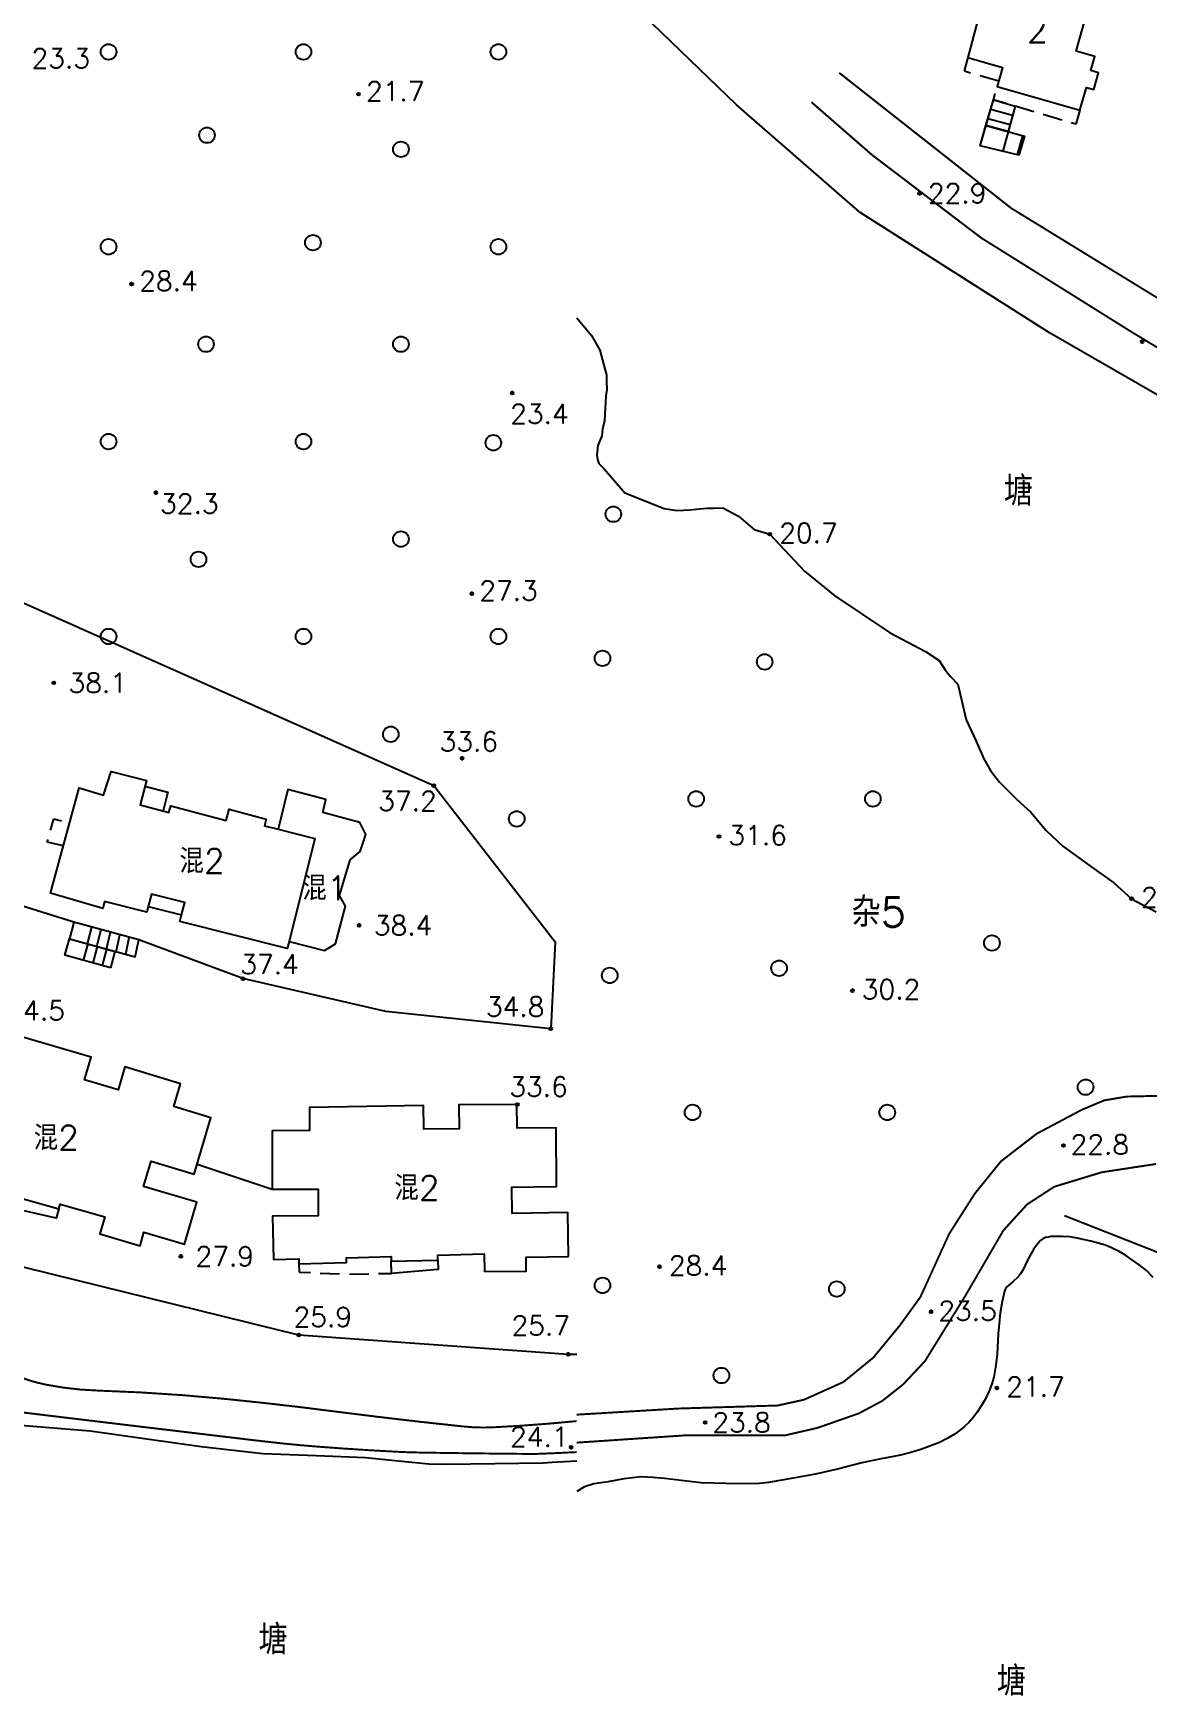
# Model space of a CAD drawing. Extents: x 115374 to 116875, y 149866 to 152432.
# Drawn here: x 115944.2 to 116058.6, y 152022.5 to 152193.1 of the extents above; entities that cross this region are included whole.
import ezdxf
from ezdxf.enums import TextEntityAlignment as Align

# ---------------------------------------------------------------- set-up
doc = ezdxf.new("R2010")
doc.units = 0
doc.header["$MEASUREMENT"] = 0
doc.header["$PDMODE"] = 32
doc.header["$PDSIZE"] = 0.3
doc.linetypes.add('X2', pattern=[10, 8, -2])
doc.linetypes.add('X5', pattern=[3, 2, -1])
doc.layers.get('0').update_dxf_attribs({"linetype": 'CONTINUOUS'})
for name, color, linetype in [('BOUND', 7, 'CONTINUOUS'), ('DLSS', 5, 'CONTINUOUS'), ('DMTZ', 5, 'CONTINUOUS'), ('GCD', 1, 'CONTINUOUS'), ('JMD', 6, 'CONTINUOUS'), ('SXSS', 5, 'CONTINUOUS'), ('YZH', 2, 'CONTINUOUS'), ('ZBTZ', 5, 'CONTINUOUS')]:
    doc.layers.add(name, color=color, linetype=linetype)
doc.styles.add('HZ', font='rs.shx', dxfattribs={"bigfont": 'hztxt.shx'})
doc.linetypes.add('X33', pattern='A,2,[150,symbolx.shx,S=1,R=0,X=0,Y=1],1e-11', length=2)
doc.linetypes.add('X35', pattern='A,2,[4,symbolt.shx,S=1,R=0,X=0,Y=0],2,[28,symbolt.shx,S=1,R=0,X=0,Y=0],1e-11', length=4)
doc.linetypes.add('X36', pattern='A,2,[4,symbolt.shx,S=1,R=180,X=0,Y=0],2,[28,symbolt.shx,S=1,R=180,X=0,Y=0],1e-11', length=4)
doc.linetypes.add('X39', pattern='A,2,[150,symbolx.shx,S=1,R=0,X=0,Y=1],2,[151,symbolx.shx,S=1,R=0,X=0,Y=3],1e-11', length=4)

# ---------------------------------------------------------------- blocks, each defined once
blk = doc.blocks.new('GC122')
blk.add_circle((0, 0), 0.8)

msp = doc.modelspace()

# ---------------------------------------------------------------- linework, layer by layer
at = {"layer": 'BOUND', "linetype": 'Continuous', "flags": 128}
for points in [[(116041.99, 152183.67), (116042.75, 152186.32), (116044.98, 152185.65), (116044.26, 152183.05)], [(116045.38, 152180.64), (116041.4, 152181.59), (116041.99, 152183.67), (116045.94, 152182.59)]]:
    msp.add_lwpolyline(points, close=True, dxfattribs=at)
at = {"layer": 'BOUND', "linetype": 'Continuous', "elevation": 36.9, "flags": 128}
for points in [[(115947.95, 152100.2), (115954.71, 152098.34), (115955.06, 152100.08), (115948.42, 152101.91)], [(115952.16, 152097.22), (115947.49, 152098.51), (115947.95, 152100.2), (115952.63, 152098.91)]]:
    msp.add_lwpolyline(points, close=True, dxfattribs=at)
at = {"layer": 'DLSS', "linetype": 'X2', "const_width": 0.2, "flags": 128}
for points in [[(116026.94, 152189.08), (116044.58, 152175.19), (116070.28, 152159.41), (116088.26, 152148.34), (116095.34, 152143.56), (116099.85, 152141.27), (116101.94, 152140.93), (116102.87, 152140.87), (116103.48, 152140.9), (116104.53, 152141.89), (116104.92, 152142.67), (116105.13, 152143.84), (116105.2, 152145.66), (116105.15, 152148.08), (116104.52, 152150.72), (116103.32, 152155.14)], [(116097.68, 152135.65), (116098.46, 152133.47), (116098.78, 152131.1), (116098.65, 152128.47), (116090.4, 152109.07), (116086.56, 152100.44), (116083.84, 152094.45), (116082.26, 152090.86), (116080.54, 152088.06), (116078.6, 152085.8), (116076.35, 152084.45), (116074.49, 152083.7), (116073.26, 152083.45), (116071.38, 152083.59), (116068.67, 152083.82), (116065.54, 152084.13), (116062.45, 152084.14), (116058.77, 152084.06), (116056.44, 152084.01), (116054.13, 152083.62), (116051.84, 152082.66), (116047.19, 152080.19), (116043.53, 152077.36), (116040.86, 152074.06), (116038.23, 152069.94), (116035.26, 152063.42), (116033.14, 152060.5), (116030.44, 152057.22), (116027.38, 152054.72), (116023.34, 152052.9), (116020.63, 152052.3), (116010.46, 152051.99), (116000, 152051.36)]]:
    msp.add_lwpolyline(points, dxfattribs=at)
at = {"layer": 'DLSS', "linetype": 'Continuous', "const_width": 0.2, "flags": 128}
for points in [[(116024.09, 152186.07), (116030.31, 152180.65), (116041.52, 152172.13), (116056.86, 152162.53), (116067.53, 152156.08), (116080.9, 152147.6), (116091.3, 152141.04), (116095.75, 152137.88), (116097.68, 152135.65)], [(116000, 152048.49), (116011.34, 152049.25), (116021.39, 152049.24), (116024.69, 152050), (116028.95, 152051.49), (116031.38, 152052.79), (116033.5, 152054.47), (116035.74, 152056.86), (116039.86, 152063.53), (116043.78, 152070.27), (116046.21, 152072.94), (116049.01, 152074.76), (116053.88, 152076.24), (116059.45, 152077.09)]]:
    msp.add_lwpolyline(points, dxfattribs=at)
at = {"layer": 'DLSS', "linetype": 'X2', "const_width": 0.2, "flags": 128}
msp.add_lwpolyline([(116000, 152050.7, -0.013108), (115991.36, 152050.06, -0.037864), (115988.36, 152050.15, -0.006281), (115975.12, 152051.7, 0.007489), (115964.01, 152052.97, 0.017051), (115950.92, 152053.83, -0.041521), (115945.56, 152054.44, -0.036739), (115943.13, 152055.12, -0.007412), (115931.44, 152059.51, -0.006497), (115913.99, 152066.61, -0.011361), (115904.16, 152071.03, -0.033796), (115891.7, 152078.04, 0.030583), (115877.99, 152085.88, 0.006849), (115859.92, 152094.48, 0.013371), (115850.49, 152098.51, 0.000252), (115842.59, 152101.63, 0.00025), (115834.65, 152104.76, 0.000464), (115825.17, 152108.48, 0.000634), (115818.24, 152111.19, 0.023822), (115810.27, 152113.86, 0.013865), (115796.28, 152117.39, 0.015585), (115786.09, 152119.34, -0.019853), (115778.1, 152120.94, -0.00702), (115768.09, 152123.51, 0.006106), (115756.58, 152126.48, 0.002988), (115740.33, 152130.37, 0.00559), (115731.6, 152132.29, 0.00796), (115726.79, 152133.22, 0.003747), (115716.52, 152134.95, 0.01016), (115706.32, 152136.38, 0.010209), (115696.12, 152137.39, 0.028976), (115686.39, 152137.59, -0.019804), (115672.17, 152137.61, -0.031144), (115658.61, 152139.02, 0.049204), (115649.99, 152139.61, 0.014307), (115646.62, 152139.41, 0.011553), (115642.45, 152138.94, 0.016645), (115637.73, 152138.14, 0.019175), (115633.69, 152137.16, 0.035145), (115630.41, 152135.97, 0.023326), (115625.71, 152133.62, 0.029711), (115620.59, 152130.33, 0.044176), (115617.5, 152127.63, 0.015386), (115615.01, 152124.87, 0.014931), (115612.63, 152121.87, 0.009894), (115606.55, 152113.42, 0.017149), (115603.31, 152108.35, 0.000847), (115600.09, 152102.89, 0.000545), (115595.11, 152094.39, 0.001215), (115591.7, 152088.54, -0.000903), (115587.12, 152080.65, -0.023097), (115582.1, 152072.88, -0.025707), (115576.92, 152066.37, -0.042509), (115574.58, 152064.13, -0.123594), (115573.55, 152063.66, -0.046497), (115573.12, 152063.62, -0.028616), (115572.43, 152063.66, -0.076023), (115571.6, 152063.89, -0.065194), (115570.74, 152064.41)], format="xyb", dxfattribs=at)
at = {"layer": 'DLSS', "linetype": 'Continuous', "const_width": 0.2, "flags": 128}
msp.add_lwpolyline([(115939.79, 152052, 0.000845), (115958.77, 152049.71, 0.000081), (115966.79, 152048.75, 0.000434), (115968.28, 152048.58, 0.009823), (115973.41, 152048.08, 0.006314), (115981.42, 152047.56, 0.008935), (115984.02, 152047.47, 0.002075), (115995.23, 152047.33, 0.011766), (115996.34, 152047.35, 0.003553), (116000, 152047.52)], format="xyb", dxfattribs=at)
at = {"layer": 'DMTZ', "linetype": 'X39', "flags": 128}
msp.add_lwpolyline([(115824.65, 152192.52), (115847.28, 152171.69), (115870.73, 152162.93), (115942.7, 152134.92), (115985.34, 152115.92), (115997.81, 152099.88), (115997.35, 152090.97)], dxfattribs=at)
at = {"layer": 'DMTZ', "linetype": 'X35', "flags": 128}
for points, elevation in [([(115948.42, 152101.91), (115940.7, 152104.3), (115938.71, 152103.69), (115933.73, 152105.15)], 36.9), ([(116000, 152057.55), (115999.12, 152057.54), (115971.5, 152059.53), (115925.57, 152070.86), (115882.29, 152087.97), (115841.53, 152103.49)], 26.21)]:
    msp.add_lwpolyline(points, dxfattribs=dict(at, elevation=elevation))
msp.add_lwpolyline([(115997.35, 152090.97), (115980.42, 152092.75), (115965.76, 152096.11), (115955.06, 152100.08)], dxfattribs=at)
at = {"layer": 'DMTZ', "linetype": 'X36', "elevation": 28.19, "flags": 128}
msp.add_lwpolyline([(115961.05, 152077.06), (115968.77, 152074.5)], dxfattribs=at)
at = {"layer": 'DMTZ', "linetype": 'X33', "flags": 128}
msp.add_lwpolyline([(116104.4, 152028.68), (116075.63, 152055.5), (116062.92, 152066.69), (116050.06, 152071.78)], dxfattribs=at)
at = {"layer": 'GCD', "linetype": 'Continuous'}
for p in [(115977.61, 152186.89, 21.72), (116035.19, 152176.71, 22.95), (115954.34, 152167.4, 28.37), (116058.02, 152161.49, 21.7), (115993.37, 152156.21, 23.43), (115956.81, 152145.98, 32.32), (116019.82, 152141.73, 20.7), (115989.23, 152135.62, 27.34), (115946.36, 152126.47, 38.07), (115988.26, 152118.73, 33.55), (115985.34, 152115.92, 37.15), (116014.6, 152110.7, 31.6), (116056.94, 152104.32, 20.7), (115977.69, 152101.58, 38.43), (115965.76, 152096.11, 37.37), (116028.29, 152094.88, 30.2), (115997.35, 152090.97, 34.77), (115993.91, 152083.19, 33.64), (116049.95, 152078.99, 22.8), (115959.39, 152067.61, 27.92), (116008.49, 152066.54, 28.4), (116036.38, 152061.92, 23.5), (115971.5, 152059.53, 25.93), (115999.12, 152057.54, 25.71), (116043.11, 152054.11, 21.7), (116013.18, 152050.56, 23.8), (115999.44, 152048.02, 24.12)]:
    msp.add_point(p, dxfattribs=at)
at = {"layer": 'JMD', "linetype": 'Continuous'}
msp.add_line((115956.05, 152103.51), (115959.46, 152102.66), dxfattribs=at)
at = {"layer": 'JMD', "linetype": 'Continuous', "flags": 128}
for points in [[(116053.18, 152198.16), (116048.89, 152199.37), (116049.2, 152200.55), (116046.4, 152201.36), (116045.18, 152196.8), (116041.18, 152197.92), (116040.46, 152195.24), (116041.31, 152195.02), (116040.15, 152190.66), (116043.7, 152189.62), (116043.14, 152187.67), (116051.62, 152185.25), (116052.3, 152187.59), (116053.07, 152187.37), (116053.55, 152189.08), (116052.76, 152189.31), (116053.17, 152190.77), (116051.25, 152191.31)], [(115973.15, 152110.5), (115970.49, 152099.92), (115970.31, 152099.22), (115959.3, 152101.99), (115959.46, 152102.66), (115959.78, 152103.92), (115956.36, 152104.78), (115956.05, 152103.51), (115955.9, 152102.93), (115951.54, 152104.03), (115951.37, 152103.32), (115946.02, 152104.89), (115948.96, 152115.68), (115951.46, 152114.93), (115952.23, 152117.38), (115955.85, 152116.45), (115955.21, 152113.94), (115958.17, 152113.18), (115958.35, 152113.86), (115964.04, 152112.36), (115964.34, 152113.52), (115968.14, 152112.48), (115967.96, 152111.81), (115969.36, 152111.46)], [(115970.49, 152099.92), (115974.11, 152099.01), (115975.24, 152099.67), (115976.29, 152103.54), (115975.65, 152104.66), (115976.77, 152108.31), (115977.78, 152109.15), (115978.36, 152110.89), (115977.76, 152112.15), (115973.95, 152113.15), (115974.27, 152114.49), (115970.38, 152115.51), (115969.36, 152111.46), (115973.15, 152110.5), (115970.49, 152099.92)], [(115999.15, 152067.61), (115999.08, 152072.11), (115993.38, 152072.02), (115993.34, 152074.72), (115997.94, 152074.77), (115997.88, 152080.81), (115993.9, 152080.77), (115993.87, 152083.19), (115987.9, 152083.16), (115987.93, 152080.7), (115984.33, 152080.66), (115984.3, 152083.08), (115972.58, 152082.89), (115972.6, 152080.53), (115968.75, 152080.49), (115968.77, 152074.5), (115973.47, 152074.51), (115973.47, 152071.76), (115968.78, 152071.75), (115968.9, 152067.27), (115971.5, 152067.34), (115971.51, 152066.84), (115976.39, 152066.97), (115976.37, 152067.47), (115980.96, 152067.6), (115980.98, 152067.1), (115985.77, 152067.23), (115985.76, 152067.73), (115990.5, 152067.86), (115990.55, 152066.04), (115994.83, 152066.1), (115994.81, 152067.54)]]:
    msp.add_lwpolyline(points, close=True, dxfattribs=at)
for points in [[(115955.7, 152115.87), (115958.06, 152115.24), (115957.57, 152113.34)], [(115942.26, 152073.77), (115946.88, 152072.47), (115947.02, 152072.95), (115951.59, 152071.67), (115951.09, 152069.91), (115955.2, 152068.7), (115955.6, 152070.08), (115959.76, 152068.85), (115961.03, 152073.17), (115955.57, 152074.78), (115956.33, 152077.37), (115960.74, 152076.05), (115962.48, 152081.84), (115958.66, 152082.98), (115959.36, 152085.3), (115953.65, 152087.05), (115952.95, 152084.69), (115949.5, 152085.72), (115950.19, 152088.04), (115938.94, 152091.34)], [(115946.88, 152072.47), (115946.61, 152071.52), (115941.93, 152072.58), (115942.26, 152073.77)], [(115985.77, 152067.23), (115985.8, 152066.25), (115981.01, 152065.86), (115980.98, 152067.1)]]:
    msp.add_lwpolyline(points, dxfattribs=at)
at = {"layer": 'SXSS', "linetype": 'Continuous', "flags": 128}
for points in [[(116062.04, 152154.6), (116048.51, 152162.39), (116029.1, 152174.75), (116016.41, 152185.78), (116007.79, 152194.1)], [(116000, 152163.92), (116001.51, 152162.13), (116002.38, 152160.6), (116002.94, 152158.57), (116003.06, 152158.07), (116003.05, 152157.35), (116003.09, 152156.59), (116003, 152155.92), (116002.84, 152153.35), (116002.66, 152152.51), (116002.57, 152151.83), (116002.18, 152150.83), (116002.08, 152149.86), (116002.12, 152149.39), (116002.28, 152148.97), (116002.82, 152148.42), (116004.95, 152145.99), (116008.97, 152144.38), (116010.28, 152144.15), (116011.63, 152144.22), (116012.6, 152144.34), (116013.36, 152144.41), (116014.03, 152144.41), (116015, 152144.44), (116016.59, 152143.58), (116017.55, 152142.76), (116018.22, 152142.21), (116019.82, 152141.73), (116023.36, 152137.93), (116026.49, 152135.41), (116032.09, 152131.63), (116035.78, 152129.69), (116037.2, 152128.75), (116037.82, 152127.81), (116038.36, 152127.13), (116039.11, 152126.32), (116039.96, 152122.69), (116040.94, 152120.57), (116041.76, 152118.66), (116042.47, 152117.47), (116043.38, 152116.28), (116045.17, 152114.49), (116046.59, 152113.21), (116048.17, 152111.33), (116049.88, 152109.71), (116052.6, 152107.74), (116055.1, 152105.94), (116056.94, 152104.32), (116059.45, 152102.98)], [(116059.14, 152065.43), (116058.45, 152066.15), (116057.7, 152066.75), (116056.94, 152067.3), (116056.3, 152067.73), (116055.66, 152068.1), (116054.89, 152068.49), (116054.26, 152068.76), (116052.74, 152069.18), (116051.36, 152069.49), (116050.61, 152069.6), (116049.87, 152069.66), (116049.26, 152069.65), (116048.66, 152069.64), (116048.36, 152069.59), (116048.1, 152069.53), (116047.83, 152069.4), (116047.6, 152069.24), (116047.21, 152068.78), (116046.91, 152068.37), (116046.26, 152067.21), (116045.79, 152066.2), (116045.55, 152065.8), (116045.34, 152065.54), (116044.75, 152065), (116044.15, 152064.49), (116044.01, 152064.28), (116043.89, 152064.03), (116043.67, 152062.99), (116043.45, 152061.82), (116043.26, 152059.65), (116043.16, 152057.58), (116043.01, 152056.43), (116042.81, 152055.2), (116042.61, 152054.53), (116042.37, 152053.87), (116041.93, 152053), (116041.52, 152052.29), (116041.08, 152051.63), (116040.7, 152051.09), (116040.26, 152050.6), (116039.79, 152050.14), (116039.27, 152049.72), (116038.84, 152049.39), (116038.02, 152048.92), (116037.22, 152048.52), (116036.24, 152048.13), (116035.31, 152047.8), (116034.27, 152047.49), (116033.22, 152047.19), (116031.23, 152046.82), (116029.26, 152046.43), (116026.75, 152045.76), (116024.52, 152045.24), (116022.22, 152044.85), (116019.68, 152044.4), (116018.74, 152044.3), (116017.79, 152044.26), (116015.29, 152044.29), (116012.76, 152044.35), (116010.73, 152044.61), (116009.03, 152044.81), (116007.8, 152044.91), (116006.65, 152044.97), (116004.85, 152044.79), (116003.23, 152044.46), (116001.76, 152044.25), (116000.79, 152043.95), (116000, 152043.47)], [(115942.54, 152050.3), (115950.07, 152049.69), (115961.48, 152048.1), (115967.79, 152047.37), (115973.32, 152047.16), (115978.35, 152046.96), (115982.06, 152046.58), (115984.83, 152046.33), (115986.65, 152046.29), (115996.55, 152046.43), (115997.48, 152046.47), (116000, 152046.62)]]:
    msp.add_lwpolyline(points, dxfattribs=at)
at = {"layer": 'YZH', "linetype": 'Continuous'}
for p, q in [((116042.48, 152185.36), (116044.73, 152184.74)), ((116042.2, 152184.4), (116044.46, 152183.77)), ((116045.22, 152180.68), (116045.76, 152182.64)), ((115949.8, 152099.69, 40.5), (115950.24, 152101.41, 40.29)), ((115950.78, 152099.42, 40.5), (115951.2, 152101.14, 40.29)), ((115951.76, 152099.15, 40.5), (115952.17, 152100.88, 40.29)), ((115949.41, 152097.98, 36.83), (115949.88, 152099.67, 40.5)), ((115950.38, 152097.71, 36.83), (115950.84, 152099.4, 40.5)), ((115952.75, 152098.88, 40.5), (115953.13, 152100.61, 40.29)), ((115953.73, 152098.61, 40.5), (115954.09, 152100.35, 40.29)), ((115951.34, 152097.45, 36.83), (115951.81, 152099.14, 40.5))]:
    msp.add_line(p, q, dxfattribs=at)
at = {"layer": 'YZH', "linetype": 'X5', "flags": 128}
for points in [[(116043.3, 152188.21), (116039.78, 152189.25), (116040.15, 152190.66)], [(116051.62, 152185.25), (116051.2, 152183.8), (116042.75, 152186.32), (116043.14, 152187.67)]]:
    msp.add_lwpolyline(points, dxfattribs=at)
at = {"layer": 'YZH', "linetype": 'Continuous', "flags": 128}
for points in [[(116041.4, 152181.59), (116042.75, 152186.32), (116044.98, 152185.65), (116043.71, 152181.04)], [(116045.38, 152180.64), (116041.4, 152181.59), (116041.99, 152183.67), (116045.94, 152182.59)]]:
    msp.add_lwpolyline(points, dxfattribs=at)
at = {"layer": 'YZH', "linetype": 'X5', "flags": 128}
for points, elevation in [([(115947.35, 152109.76), (115945.68, 152110.12), (115946.34, 152112.51), (115947.99, 152112.1)], 36.43), ([(115971.51, 152066.84), (115971.53, 152065.99), (115976.42, 152065.78), (115981.01, 152065.86), (115980.98, 152067.1)], 34.2)]:
    msp.add_lwpolyline(points, dxfattribs=dict(at, elevation=elevation))
at = {"layer": 'YZH', "linetype": 'Continuous', "elevation": 36.9, "flags": 128}
msp.add_lwpolyline([(115947.95, 152100.2), (115954.71, 152098.34), (115955.06, 152100.08), (115948.42, 152101.91)], dxfattribs=at)

# ---------------------------------------------------------------- block references
at = {"layer": 'ZBTZ', "linetype": 'Continuous'}
for p in [(115951.97, 152191.23), (115971.97, 152191.23), (115991.97, 152191.23), (115962.07, 152182.68), (115981.97, 152181.23), (115951.97, 152171.23), (115972.94, 152171.65), (115991.97, 152171.23), (115961.97, 152161.23), (115981.97, 152161.23), (115951.97, 152151.23), (115971.97, 152151.23), (115991.45, 152151.11), (116003.76, 152143.78), (115981.97, 152141.23), (115961.2, 152139.15), (115951.97, 152131.23), (115971.97, 152131.23), (115991.97, 152131.23), (116002.65, 152128.99), (116019.29, 152128.62), (115980.93, 152121.19), (116012.26, 152114.56), (116030.39, 152114.56), (115993.85, 152112.51), (116042.6, 152099.77), (116020.77, 152097.18), (116003.39, 152096.44), (116052.22, 152084.97), (116011.89, 152082.38), (116031.87, 152082.38), (116002.65, 152064.63), (116026.69, 152064.26), (116014.85, 152055.38)]:
    msp.add_blockref('GC122', p, dxfattribs=at)

# ---------------------------------------------------------------- texts
at = {"layer": 'GCD', "linetype": 'Continuous', "lineweight": -3, "style": 'HZ'}
for s, p in [('23.3', (115944.07, 152189.57, 23.26)), ('21.7', (115978.39, 152186.19, 21.72)), ('28.4', (115955.12, 152166.71, 28.37)), ('23.4', (115993.18, 152153.08, 23.43)), ('32.3', (115957.26, 152143.86, 32.32)), ('27.3', (115990.01, 152134.93, 27.34)), ('33.6', (115985.94, 152119.45, 33.55))]:
    msp.add_text(s, height=2, dxfattribs=at).set_placement(p)
at = {"layer": 'GCD', "linetype": 'Continuous', "style": 'HZ'}
for s, p in [('22.9', (116039.04, 152176.71)), ('20.7', (116023.78, 152141.85, 20.66)), ('31.6', (116018.57, 152110.83, 31.62)), ('20.7', (116060.9, 152104.45, 20.7)), ('30.2', (116032.25, 152095.01, 30.17)), ('22.8', (116053.68, 152079.09, 22.78)), ('28.4', (116012.46, 152066.67, 28.45)), ('23.5', (116040.11, 152062.02, 23.5)), ('21.7', (116047.08, 152054.24, 21.73)), ('23.8', (116016.92, 152050.56, 23.76))]:
    msp.add_text(s, height=2, dxfattribs=at).set_placement(p, align=Align.MIDDLE)
for s, p in [('38.1', (115947.86, 152125.47, 38.07)), ('37.2', (115979.64, 152113.35, 37.15)), ('38.4', (115979.19, 152100.58, 38.43)), ('37.4', (115965.49, 152096.59, 37.37)), ('34.8', (115990.69, 152092.23, 34.77)), ('34.5', (115941.49, 152091.85, 34.52)), ('33.6', (115993.09, 152084.02, 33.64)), ('27.9', (115960.89, 152066.61, 27.92)), ('25.9', (115970.95, 152060.39, 25.93)), ('25.7', (115993.32, 152059.51, 25.71)), ('24.1', (115993.17, 152048.08, 24.12))]:
    msp.add_text(s, height=2, dxfattribs=at).set_placement(p)
at = {"layer": 'JMD', "style": 'HZ'}
msp.add_text('2', height=2.5, dxfattribs=at).set_placement((116047.27, 152193.44), align=Align.MIDDLE)
at = {"layer": 'JMD', "linetype": 'Continuous', "style": 'HZ'}
for s, p in [('混2', (115961.57, 152108.29, -56.05)), ('混1', (115974.18, 152105.51)), ('混2', (115946.61, 152079.88, -86.66)), ('混2', (115983.62, 152074.73, -80.66))]:
    msp.add_text(s, height=2.5, dxfattribs=at).set_placement(p, align=Align.MIDDLE)
at = {"layer": 'SXSS', "linetype": 'Continuous', "style": 'HZ'}
for p in [(116045.33, 152146.33), (115968.85, 152028.44), (116044.61, 152024.18)]:
    msp.add_text('塘', height=3, dxfattribs=at).set_placement(p, align=Align.MIDDLE)
at = {"layer": 'ZBTZ', "linetype": 'Continuous', "style": 'HZ'}
msp.add_text('杂5', height=3, dxfattribs=at).set_placement((116030.98, 152103.1), align=Align.MIDDLE)

doc.saveas('drawing.dxf')
